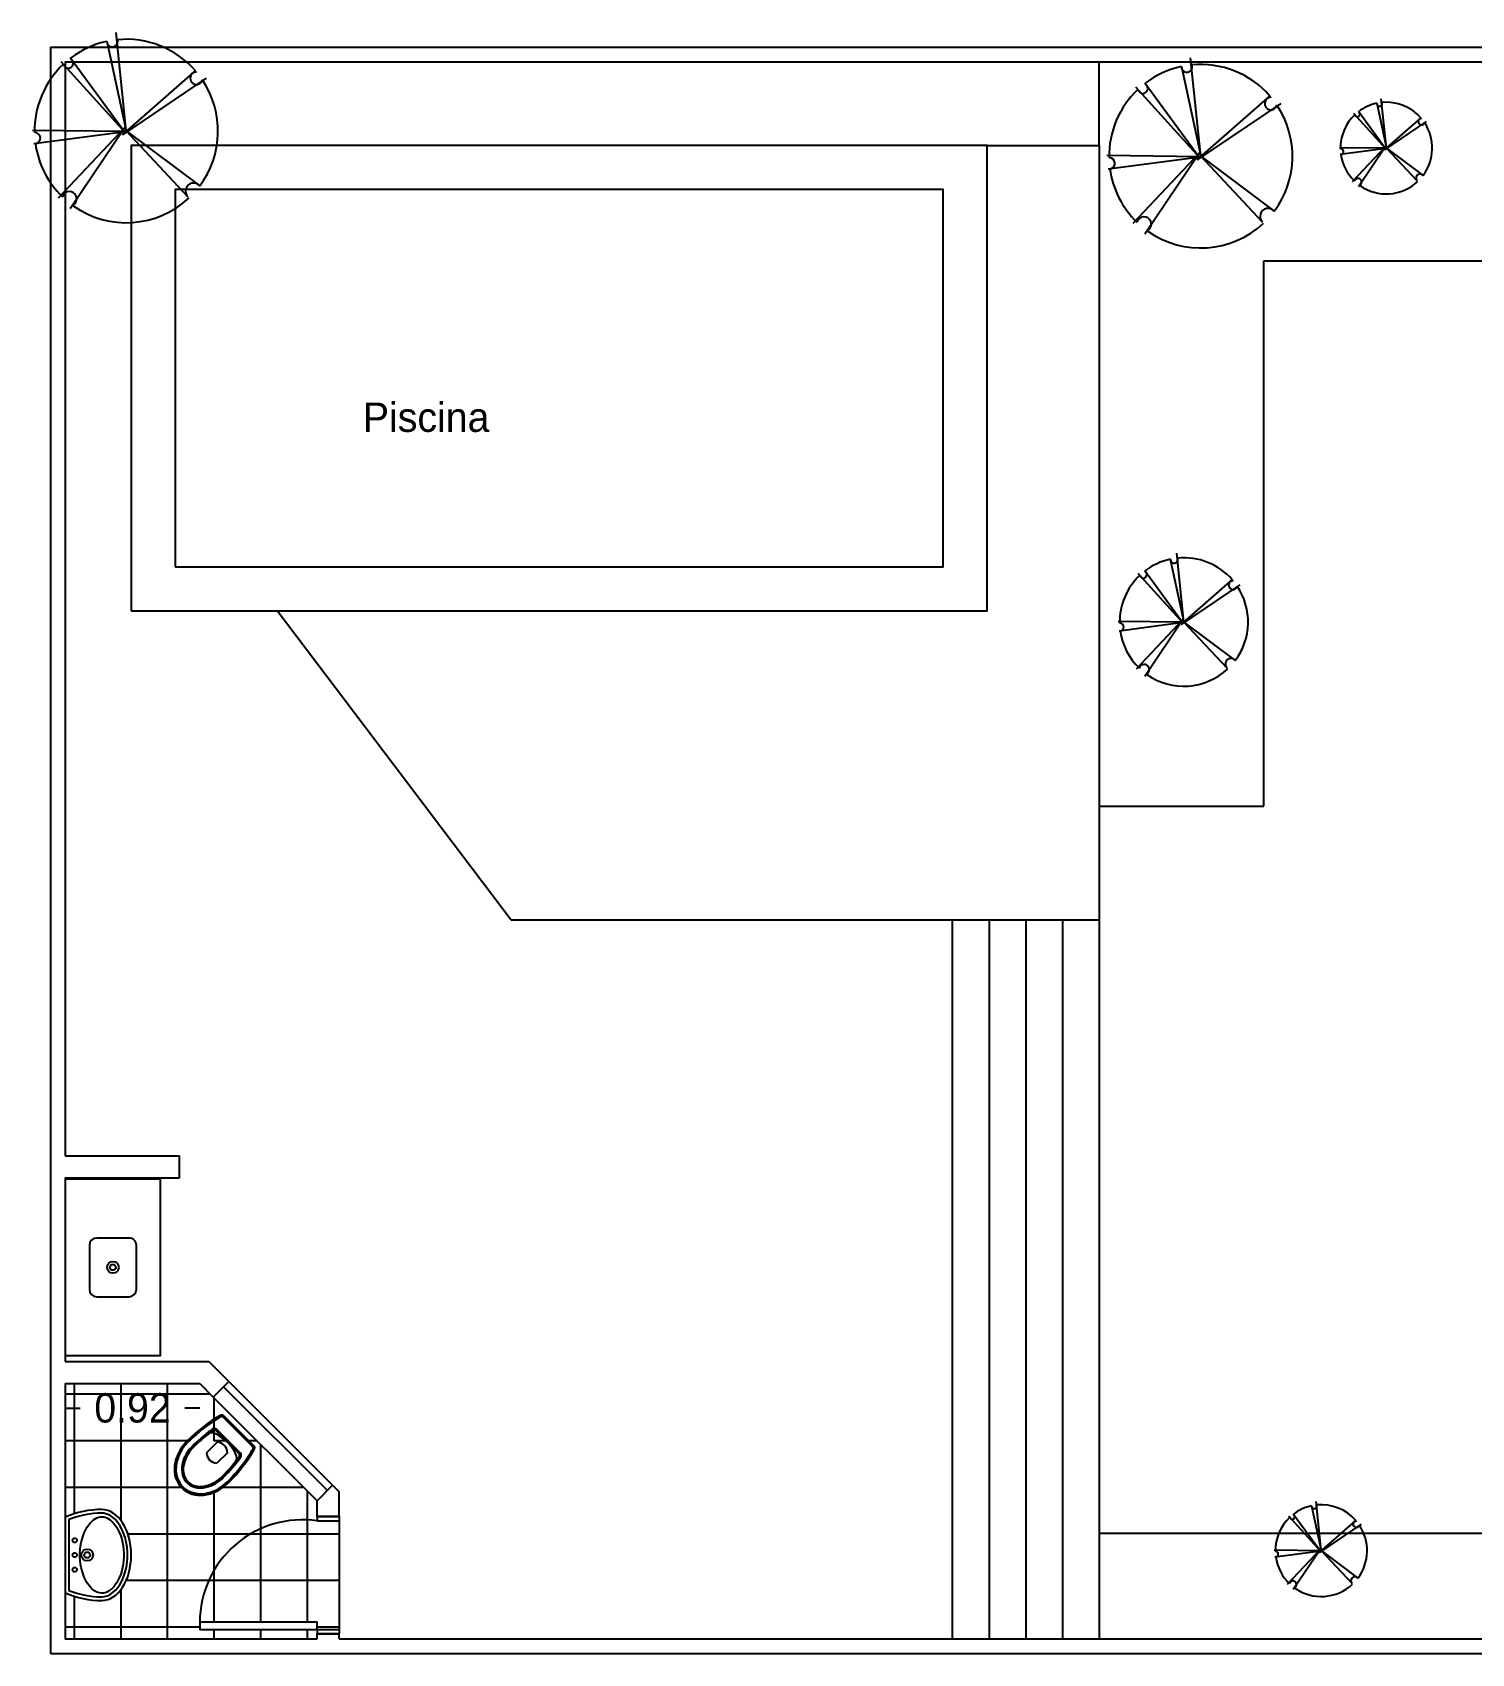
# Model space of a CAD drawing. Extents: x -0.1 to 39.5, y 0 to 24.6.
# Drawn here: x -0.12 to 9.68, y 0 to 11.05 of the extents above; entities that cross this region are included whole.
import ezdxf

# ---------------------------------------------------------------- set-up
doc = ezdxf.new("R2010")
doc.units = 0
doc.layers.get('0').update_dxf_attribs({"linetype": 'CONTINUOUS'})
doc.layers.get('DEFPOINTS').update_dxf_attribs({"linetype": 'CONTINUOUS'})
for name, color, linetype in [('ARV', 3, 'CONTINUOUS'), ('BLOCO', 5, 'CONTINUOUS'), ('BLOCOS', 5, 'CONTINUOUS'), ('CINZA', 8, 'CONTINUOUS'), ('HACHURA', 1, 'CONTINUOUS'), ('PAREDE', 7, 'CONTINUOUS')]:
    doc.layers.add(name, color=color, linetype=linetype)
doc.styles.add('PADRÃO', font='', dxfattribs={"height": 0.2})
doc.styles.get('PADRÃO').set_extended_font_data('AvantGarde Bk BT')
doc.dimstyles.new('PADRÃOS', dxfattribs={"dimtxt": 0.15, "dimasz": 0.1, "dimexe": 1.25, "dimexo": 0.625, "dimgap": 0.1, "dimtad": 0, "dimjust": 1, "dimzin": 1, "dimdsep": 46, "dimtxsty": 'PADRÃO', "dimcen": 2.5, "dimse1": 1, "dimse2": 1, "dimsd1": 1, "dimsd2": 1, "dimclrt": 1, "dimadec": 0, "dimazin": 0, "dimtfac": 1, "dimtdec": 4, "dimtmove": 0, "dimatfit": 3, "dimfxl": 1, "dimtolj": 1, "dimtzin": 0, "dimarcsym": 0})

# ---------------------------------------------------------------- blocks, each defined once
blk = doc.blocks.new('P80E15')
at = {"layer": 'BLOCO', "ltscale": 0.015}
for p, q in [((0.03000000000000114, 0.1500000000000057), (0, 0.1500000000000057)), ((0, 0.1500000000000057), (0, 0)), ((0.03000000000000114, 0.1500000000000057), (0.03000000000000114, 0)), ((0.8000000000000114, 0.1500000000000341), (0.7700000000000102, 0.1500000000000341)), ((0.7700000000000102, 0.1500000000000057), (0.7700000000000102, 0)), ((0.8000000000000114, 0.1500000000000057), (0.8000000000000114, 0)), ((0.03000000000000114, 2.842170943040401e-14), (0, 0)), ((0.8000000000000114, 2.842170943040401e-14), (0.7700000000000102, 5.684341886080801e-14))]:
    blk.add_line(p, q, dxfattribs=at)
at = {"layer": 'BLOCO'}
blk.add_lwpolyline([(0.03000000000000114, 0.1500000000000057), (0.0800000000000125, 0.1500000000000057), (0.0800000000000125, 0.950000000000017), (0.03000000000000114, 0.950000000000017)], close=True, dxfattribs=at)
at = {"layer": 'BLOCO', "ltscale": 0.015}
blk.add_arc((0.0800000000000125, 0.2524375000000134), 0.6975625000000036, 351.555539587714, 90.00000000000041, dxfattribs=at)
blk = doc.blocks.new('A_03')
at = {"layer": 'ARV'}
for p, q in [((-0.1642795977368223, 0.6668615598597967), (-0.032337625504681, 0.05443275957492233)), ((-0.032337625504681, 0.05443275957492233), (-0.1019798469358193, 0.7261946558607519)), ((-0.4134786009408344, 0.5556120048580055), (-0.03968009613487311, 0.04386405184976638)), ((-0.03968009613487311, 0.04386405184976638), (-0.4757783517417806, 0.5259454568575279)), ((-0.05748002493510285, 0.02903077784952757), (0.4409179814728645, 0.4666123608565726)), ((0.5121176966740109, 0.4146959018557368), (-0.05748002493510285, 0.02903077784952757)), ((-0.03968009613487311, 0.05128068884988579), (-0.6715775685449898, 0.0586973258500052)), ((-0.6626776041447897, -0.0303023181514277), (-0.03968009613487311, 0.05128068884988579)), ((-0.493578280542124, -0.4011341681573413), (-0.03968009613487311, 0.08094723685036342)), ((-0.03968009613487311, 0.08094723685036342), (-0.4134786009408344, -0.4753005381585353)), ((-0.032337625504681, 0.05443275957492233), (0.4676178746732944, -0.3195511611560278)), ((0.3875181950720048, -0.3937175311572219), (-0.032337625504681, 0.05443275957492233))]:
    blk.add_line(p, q, dxfattribs=at)
for centre, radius, start, end in [((-0.032337625504681, 0.05443275957492233), 0.625, 102.1580021321499, 127.2525657253544), ((-0.1274007985194316, 0.6640590258750763), 0.0369851325325624, 175.6542691674021, 19.69378780220451), ((-0.032337625504681, 0.05443275957492233), 0.625, 41.05407258653979, 95.53111248444131), ((-0.032337625504681, 0.05443275957492233), 0.625, 133.2426416252084, 180.9743240911506), ((-0.4268285475410494, 0.5158291639893946), 0.03342961899939723, 201.2820980855948, 48.27356464714219), ((0.4457326779623259, 0.4136262157234682), 0.04269394024099429, 89.20944815037899, 344.6285751873363), ((-0.032337625504681, 0.05443275957492233), 0.625, 323.20224696077, 33.82113850428491), ((-0.655096152989131, 0.006088647395870339), 0.03779840815212959, 285.684587972767, 88.0009588524843), ((-0.032337625504681, 0.05443275957492233), 0.625, 187.8759657920728, 225.8833292057394), ((0.4262195554180721, -0.3551779883457584), 0.05461768626331568, 40.71483655850493, 224.8799671179474), ((-0.4191915611808099, -0.4078929817018206), 0.04974913855978236, 310.6567489998404, 163.4448207669662), ((-0.032337625504681, 0.05443275957492233), 0.625, 234.6714608478307, 313.1329856187737)]:
    blk.add_arc(centre, radius, start, end, dxfattribs=at)
blk = doc.blocks.new('PIA')
at = {"layer": 'BLOCOS'}
blk.add_lwpolyline([(-0.6000000000000085, 0), (0.5999999999999943, 0), (0.5999999999999943, 0.6500000000000057), (-0.6000000000000085, 0.6500000000000057)], close=True, dxfattribs=at)
blk.add_lwpolyline([(-0.1500000000000199, 0.1649999999999352), (0.1500000000000057, 0.1649999999999636, 0.414213562373095), (0.2000000000000028, 0.214999999999975), (0.2000000000000028, 0.4349999999999454, 0.414213562373095), (0.1500000000000057, 0.4849999999999568), (-0.1500000000000057, 0.4849999999999852, 0.4142135623731188), (-0.2000000000000028, 0.4349999999999739), (-0.2000000000000171, 0.2149999999999466, 0.4142135623730711)], format="xyb", close=True, dxfattribs=at)
for radius in [0.04, 0.02]:
    blk.add_circle((0, 0.3249999999999886), radius, dxfattribs=at)
blk = doc.blocks.new('LAVAT')
at = {"layer": 'BLOCOS'}
for p, q in [((-0.2573623180961135, 0), (0.2573623180960993, 0)), ((-0.2410322495695425, 0.02500000000000568), (0.2410322495695283, 0.02500000000000568))]:
    blk.add_line(p, q, dxfattribs=at)
for centre, radius in [((-2.842170943040401e-14, 0.1500000000000057), 0.04), ((-2.842170943040401e-14, 0.1500000000000057), 0.02), ((-0.09999999999999432, 0.06499999999999773), 0.015), ((0, 0.06499999999999773), 0.015), ((0.09999999999999432, 0.06499999999999773), 0.015)]:
    blk.add_circle(centre, radius, dxfattribs=at)
for centre, radius, start, end in [((0.3099999999999739, 0.25), 0.6200000000000045, 180, 203.779994731564), ((0.3099999999999739, 0.25), 0.5951987399818819, 180.0000000000055, 202.2113997706397), ((-0.3099999999999739, 0.25), 0.5951987399818819, 337.7886002293573, 359.9999999999946), ((-0.3099999999999739, 0.25), 0.6200000000000045, 336.2200052684331, 7.016477563892661e-15)]:
    blk.add_arc(centre, radius, start, end, dxfattribs=at)
blk.add_ellipse((-2.842170943040401e-14, 0.25), major_axis=(0.3100000000000023, 0), ratio=0.645161290322576, start_param=0, end_param=3.141592653589793, dxfattribs=at)
for points, knots in [([(0.2849999999999824, 0.2500000000000284), (0.2849999999999682, 0.300317964642403), (0.2452497040517159, 0.3541887687748044), (0.1008916727811169, 0.4227595909021034), (3.167234224576987e-05, 0.4339558931305021), (-0.1743068501371283, 0.3989778962069579), (-0.2442601782461509, 0.3532994974840165), (-0.2803506487652356, 0.2860131679577762), (-0.2851229441039038, 0.2679846562883483), (-0.285198739981908, 0.2499999999999716)], [0, 0, 0, 0, 0.9361481793933827, 0.9361481793933827, 1.872296358786765, 1.872296358786765, 2.808444538180148, 2.808444538180148, 3.13938546545754, 3.13938546545754, 3.13938546545754, 3.13938546545754]), ([(0.2599999999999625, 0.2500000000000284), (0.2599999999999625, 0.2784978981889878), (0.242078010852012, 0.3126567214920613), (0.1643569005752425, 0.3704649949829673), (0.1030052039381815, 0.3920693254798095), (-0.02877373062847255, 0.4037223597623836), (-0.0976825814684048, 0.3936467971219031), (-0.2034406750199054, 0.3477822861136133), (-0.2396263539294523, 0.3143366745038918), (-0.2661732608932681, 0.2526194074667387), (-0.2627272874450739, 0.2240541362115209), (-0.2158391141528142, 0.162032776211305), (-0.168127663237712, 0.1314918993692231), (-0.04805875393354597, 0.09792981637818343), (0.02266607553652022, 0.095757041570522), (0.1477154277714732, 0.1225128520000851), (0.2007272141554637, 0.1503951910720218), (0.2508407150234859, 0.2045307616155014), (0.2599999999999767, 0.2286312563089723), (0.2599999999999625, 0.2500000000000284)], [0, 0, 0, 0, 0.718091798041799, 0.718091798041799, 1.436183596083598, 1.436183596083598, 2.154275394125397, 2.154275394125397, 2.872367192167196, 2.872367192167196, 3.590458990208995, 3.590458990208995, 4.308550788250794, 4.308550788250794, 5.026642586292593, 5.026642586292593, 5.744734384334392, 5.744734384334392, 6.283185307179586, 6.283185307179586, 6.283185307179586, 6.283185307179586])]:
    blk.add_open_spline(points, degree=3, knots=knots, dxfattribs=at)
blk = doc.blocks.new('VASOSAN')
at = {"layer": 'BLOCOS'}
for p, q in [((-0.04999870165021036, 0.1999637913173729), (-0.04999870165021036, 0.300036208682684)), ((0.05000129834978395, 0.2000000000000171), (0.05000129834978395, 0.3000000000000398)), ((-0.1156907586723577, 0.1400000000000148), (0.1156608751354042, 0.1400000000000148)), ((-0.1156899891503542, 0.1500000000000057), (0.1156563640565906, 0.1500000000000057)), ((-0.1449592708755176, 0.04000000000002046), (0.1449618675667352, 0.04000000000002046)), ((-0.144958964094414, 0.05000000000001137), (0.144958964094414, 0.05000000000001137))]:
    blk.add_line(p, q, dxfattribs=at)
for centre, radius, start, end in [((-1.681254687468936e-05, 0.2500000000000284), 0.07072348561596478, 44.98962509969003, 134.9688828081831), ((-0.1156907586724003, 0.1599999999999966), 0.02, 189.3867869031125, 270.0000000001221), ((-0.1156899891503826, 0.1599999999999113), 0.01, 189.3843767903272, 270.0000000002443), ((-1.681254687468936e-05, 0.2500000000000284), 0.07072348561596478, 225.0311171918169, 315.01037490031), ((0.1156563640566048, 0.1599999999999397), 0.01, 269.9999999999185, 350.5758748885445), ((0.1156608751354185, 0.1600000000000534), 0.02, 269.9999999999593, 350.5771305827586), ((-0.1449592708755176, 0.06000000000784667), 0.02, 195.5363314444965, 269.9999999879495), ((-0.1449589640944282, 0.0600000000000307), 0.01, 195.5346797106506, 270), ((0.1449589640941156, 0.06000000000059913), 0.01, 270.0000000017912, 344.483103753554), ((0.1449618675666784, 0.06000000000008754), 0.02, 270.0000000001221, 344.463668535786)]:
    blk.add_arc(centre, radius, start, end, dxfattribs=at)
for centre, major_axis, ratio, start_param, end_param in [((1.298349786793551e-06, 0.3400000000000034), (0, 0.25), 0.8000000000000114, 4.71238898038469, 7.853981633974483), ((1.298349786793551e-06, 0.3400000000000034), (0, 0.5), 0.4000000000000057, 1.570796326794897, 2.178171401941273), ((1.298349786793551e-06, 0.3400000000000034), (0, 0.5), 0.4000000000000057, 4.10501390519934, 4.71238898038469), ((3.162615456631102e-06, 0.2000000000000171), (-0.1315416254084454, 0), 0.380107846735427, 0, 3.141592653589793)]:
    blk.add_ellipse(centre, major_axis=major_axis, ratio=ratio, start_param=start_param, end_param=end_param, dxfattribs=at)
for points, knots in [([(0.1900012983497845, 0.3400000000000034), (0.1900012983497845, 0.3848761319792686), (0.1797393390216371, 0.4296688513161939), (0.1275724019719462, 0.5345347987748141), (0.06728061332151469, 0.5774883381547511), (-0.05557463358574921, 0.5822833263597715), (-0.1176873313140447, 0.5442092108278018), (-0.1772271428546759, 0.4396819034496957), (-0.1899987016502109, 0.3899119131999385), (-0.1899987016502109, 0.3400000000000034)], [4.71238898038469, 4.71238898038469, 4.71238898038469, 4.71238898038469, 5.268704666077937, 5.268704666077937, 6.251971787216637, 6.251971787216637, 7.235238908355337, 7.235238908355337, 7.853981633974483, 7.853981633974483, 7.853981633974483, 7.853981633974483]), ([(0.1500012983497925, 0.3400000000000034), (0.1500012983497925, 0.3788440209133057), (0.1410350669412708, 0.4175642631073231), (0.09785548235792874, 0.5046356523495774), (0.05186252916044509, 0.5365242863162791), (-0.035906470330346, 0.5428969122828846), (-0.08268716521656927, 0.5186239494114204), (-0.136675398657502, 0.4336095243094746), (-0.1499987016502189, 0.3869668551708401), (-0.1499987016502189, 0.3400000000000034)], [4.71238898038469, 4.71238898038469, 4.71238898038469, 4.71238898038469, 5.267303564860582, 5.267303564860582, 6.225165062483076, 6.225165062483076, 7.18302656010557, 7.18302656010557, 7.853981633974483, 7.853981633974483, 7.853981633974483, 7.853981633974483]), ([(0.1400012983497874, 0.3400000000000034), (0.1400012983497874, 0.3772837390730786), (0.1313244408788421, 0.4146147677288923), (0.08614040026922964, 0.5057958350239744), (0.03502463044166859, 0.5349710805647021), (-0.04931088296146413, 0.5246485128546965), (-0.08846614740087944, 0.4978919085569657), (-0.1301770436703151, 0.4186244413023701), (-0.139998701650228, 0.3793231752999873), (-0.139998701650228, 0.3400000000000034)], [4.71238898038469, 4.71238898038469, 4.71238898038469, 4.71238898038469, 5.266984672173268, 5.266984672173268, 6.376176055750425, 6.376176055750425, 7.268653195712185, 7.268653195712185, 7.853981633974483, 7.853981633974483, 7.853981633974483, 7.853981633974483]), ([(-0.1899987016502109, 0.3400000000000034), (-0.1899987016502109, 0.2628456380244302), (-0.1826597402104682, 0.1857481592563204), (-0.1646350625580055, 0.0962993025843275), (-0.1598779088782436, 0.07633152029333701), (-0.1545936493339752, 0.05732178411361133)], [1.570796326794897, 1.570796326794897, 1.570796326794897, 1.570796326794897, 2.037455774227855, 2.037455774227855, 2.178171373096618, 2.178171373096618, 2.178171373096618, 2.178171373096618]), ([(0.1255213970934932, 0.158362586435743), (0.1304959230626253, 0.1883329397418549), (0.1342856674288981, 0.2197754344096836), (0.1388984311594896, 0.280892952358073), (0.1400012983497874, 0.3104504303007616), (0.1400012983497874, 0.3400000000000034)], [4.319424209334854, 4.319424209334854, 4.319424209334854, 4.319424209334854, 4.526146784234752, 4.526146784234752, 4.71238898038469, 4.71238898038469, 4.71238898038469, 4.71238898038469]), ([(0.1353910129756457, 0.1567256052765629), (0.1406375926198677, 0.1883393074453181), (0.1445703338030171, 0.2215366219332111), (0.1489940345178695, 0.2833246268364178), (0.1500012983497925, 0.3116621455754114), (0.1500012983497925, 0.3400000000000034)], [4.319414935773391, 4.319414935773391, 4.319414935773391, 4.319414935773391, 4.53527739023095, 4.53527739023095, 4.71238898038469, 4.71238898038469, 4.71238898038469, 4.71238898038469]), ([(0.1545944801337669, 0.0573247746568768), (0.1714080019636555, 0.1178830224408784), (0.1827947395838834, 0.188231392050767), (0.1891612343353728, 0.2873542333339003), (0.1900012983497845, 0.3136769834079587), (0.1900012983497845, 0.3400000000000034)], [4.105016649121983, 4.105016649121983, 4.105016649121983, 4.105016649121983, 4.553177186481221, 4.553177186481221, 4.71238898038469, 4.71238898038469, 4.71238898038469, 4.71238898038469])]:
    blk.add_open_spline(points, degree=3, knots=knots, dxfattribs=at)
for points in [[(-0.1499987016502189, 0.3400000000000034), (-0.1499987016502189, 0.2771333061211863), (-0.1449377691834997, 0.2142947379843179), (-0.1354229546785177, 0.1567380311504962)], [(-0.1399987016502138, 0.3400000000000034), (-0.1399987016502138, 0.2776703725988909), (-0.1349701841103865, 0.2153313553609451), (-0.1255561557510418, 0.1583694305881238)]]:
    blk.add_open_spline(points, degree=3, dxfattribs=at)
blk = doc.blocks.new('*D31')
at = {"color": 0, "linetype": 'ByBlock', "ltscale": 0.015}
for p, q in [((129.1598435787278, 132.3014073029929), (129.2628462708464, 132.3014073029929)), ((130.0772500618662, 132.3014073029929), (129.9742473697475, 132.3014073029929))]:
    blk.add_line(p, q, dxfattribs=at)
at = {"layer": 'DEFPOINTS', "color": 0, "linetype": 'ByBlock', "ltscale": 0.015}
for p in [(129.1598435787278, 132.4678820023383), (130.0772500618662, 132.4678820023383), (130.0772500618662, 132.3014073029929)]:
    blk.add_point(p, dxfattribs=at)
at = {"color": 1, "linetype": 'ByBlock', "ltscale": 0.015, "insert": (129.618546820297, 132.3014073029929), "char_height": 0.2, "attachment_point": 5, "style": 'PADRÃO'}
blk.add_mtext('\\A1;0.92', dxfattribs=at)

msp = doc.modelspace()

# ---------------------------------------------------------------- hatches: boundary and pattern name
at = {"layer": 'HACHURA', "ltscale": 0.015}
h = msp.add_hatch(dxfattribs=at)
h.set_pattern_fill('NET', color=256, scale=0.1, style=0)
h.set_pattern_definition([(0, (-129.0598435787278, -130.6284336509307), (0, 0.3175), []), (90, (-129.0598435787278, -130.6284336509307), (-0.3175, 1.944062586693024e-17), [])])
h.paths.add_polyline_path([(1.967406483138404, 0.9036999031139032), (1.817406483138431, 0.9036999031139032, 0.4580704259902407), (1.017406483138387, 0.2136999031139056), (1.817406483138399, 0.2136999031139055), (1.817406483138399, 0.1636999031138942), (1.967406483138404, 0.1636999031138942)])
edge = h.paths.add_edge_path()
edge.add_line((1.81740648313837, 0.9036999031139121), (1.81740648313837, 0.9336999031139044))
edge.add_line((1.81740648313837, 0.9336999031139044), (1.817406483138427, 1.039448351407629))
edge.add_line((1.817406483138427, 1.039448351407629), (1.108747584429153, 1.748107250116846))
edge.add_line((1.108747584429153, 1.748107250116846), (1.017406483138416, 1.839448351407583))
edge.add_line((1.017406483138416, 1.839448351407583), (0.09999999999999432, 1.839448351407583))
edge.add_line((0.09999999999999433, 1.839448351407583), (0.09999999999999432, 0.9290293626640354))
edge.add_arc((0.349999999999994, 0.3616670445638588), 0.6200000000000045, 90, 113.7799947314119, ccw=False)
edge.add_ellipse((0.3499999999999943, 0.6716670445638613), major_axis=(-5.694419545274096e-17, -0.3100000000000023), ratio=0.645161290322576, start_angle=0, end_angle=180, ccw=False)
edge.add_arc((0.3499999999999944, 0.9816670445638065), 0.6200000000000044, 246.2200052685881, 269.9999999999611, ccw=False)
edge.add_line((0.09999999999999432, 0.4143047264636304), (0.09999999999999433, 0.09999999999999432))
edge.add_line((0.09999999999999433, 0.09999999999999433), (1.817406483138399, 0.09999999999999432))
edge.add_line((1.817406483138399, 0.09999999999999432), (1.817406483138399, 0.1336999031138646))
edge.add_line((1.817406483138399, 0.1336999031138646), (1.817406483138398, 0.1636999031138942))
edge.add_line((1.817406483138398, 0.1636999031138942), (1.017406483138387, 0.1636999031138942))
edge.add_line((1.017406483138387, 0.1636999031138942), (1.017406483138387, 0.2136999031139055))
edge.add_arc((1.714968983138391, 0.2136999031139053), 0.6975625000000037, 81.5555395877164, 180, ccw=False)
edge = h.paths.add_edge_path(flags=16)
edge.add_ellipse((1.070663386778771, 1.305358836560399), major_axis=(-0.1767766952966283, -0.1767766952966454), ratio=0.8000000000000114, start_angle=270, end_angle=450, ccw=False)
edge.add_ellipse((1.070663386778771, 1.305358836560399), major_axis=(-0.3535533905932567, -0.3535533905932908), ratio=0.4000000000000057, start_angle=235.1999716104384, end_angle=270, ccw=False)
edge.add_arc((1.166150684013062, 1.605851336790541), 0.02000000000000004, 45.00000000004269, 123.17726239661789, ccw=False)
edge.add_line((1.180292819636782, 1.619993472414282), (1.385298022638593, 1.414988269412492))
edge.add_arc((1.371155887013324, 1.400846133790298), 0.01999999999999988, -33.177262888120595, 44.9999999937703, ccw=False)
edge.add_ellipse((1.070663386778771, 1.305358836560399), major_axis=(-0.3535533905932567, -0.3535533905932908), ratio=0.4000000000000057, start_angle=90, end_angle=124.80002838732861, ccw=False)
h.paths.add_polyline_path([(0.2530026921186413, 1.82709453118309), (0.8644037910197403, 1.82709453118309), (0.8644037910197403, 1.518852772941332), (0.2530026921186413, 1.518852772941332)], flags=24)

# ---------------------------------------------------------------- linework, layer by layer
at = {"layer": 'BLOCO'}
for p, q in [((1.214813601607176, 1.854173267294868), (1.108747584429153, 1.748107250116846)), ((1.179458262547797, 1.818817928235489), (1.886565043734379, 1.111711147048993)), ((1.921920382793701, 1.147066486108315), (1.214813601607148, 1.85417326729484)), ((1.108747584429153, 1.748107250116846), (1.815854365615735, 1.041000468930321)), ((1.815854365615735, 1.041000468930321), (1.921920382793729, 1.147066486108315))]:
    msp.add_line(p, q, dxfattribs=at)
at = {"layer": 'CINZA', "ltscale": 0.015}
for p, q in [((7.143335202414363, 10.27793173705342), (7.143335202414363, 10.84525067177037)), ((8.26516800597858, 5.774195831862301), (8.26516800597858, 9.490996406641642)), ((8.26516800597858, 9.490996406641642), (20.67094602385168, 9.490996406641642)), ((7.143335202414363, 5.774195831862301), (8.26516800597858, 5.774195831862301)), ((6.143335202414363, 4.997625796055274), (6.143335202414363, 0.09999999999999432)), ((6.393335202414363, 4.997625796055274), (6.393335202414363, 0.09999999999999432)), ((6.643335202414363, 4.997625796055274), (6.643335202414363, 0.09999999999999432)), ((6.893335202414363, 4.997625796055274), (6.893335202414363, 0.09999999999999432)), ((7.143335202414363, 4.997625796055274), (7.143335202414363, 0.09999999999999432)), ((14.34697051332665, 0.8178533627156241), (7.143335202414363, 0.8178533627156241))]:
    msp.add_line(p, q, dxfattribs=at)
at = {"layer": 'HACHURA', "ltscale": 0.015}
msp.add_line((1.967406483138404, 0.9036999031139032), (1.967406483138404, 0.1636999031138942), dxfattribs=at)
at = {"layer": 'PAREDE', "ltscale": 0.015}
for p, q in [((6.380590827354183, 10.27793173705342), (7.143335202414363, 10.27793173705342)), ((7.143335202414363, 10.27793173705342), (7.143335202414363, 4.997625796055274)), ((3.137606474306153, 4.997625796055274), (1.543489911715824, 7.10613440503235)), ((7.143335202414363, 4.997625796055274), (3.137606474306153, 4.997625796055274)), ((0.09999999999999432, 3.391060594942246), (0.8795385174944101, 3.391060594942275)), ((0.8795385174944101, 3.241060594942269), (0.8795385174944101, 3.391060594942275)), ((0.09999999999999432, 3.24106059494224), (0.8795385174944101, 3.241060594942269)), ((0.09999999999999432, 1.989448351407589), (1.079538517494342, 1.989448351407617)), ((1.079538517494342, 1.989448351407617), (1.214813601607119, 1.85417326729484)), ((0.09999999999999432, 1.839448351407583), (1.017406483138416, 1.839448351407583)), ((1.017406483138416, 1.839448351407583), (1.108747584429153, 1.748107250116874)), ((1.108747584429153, 1.748107250116846), (1.214813601607119, 1.85417326729484)), ((1.815854365615792, 1.041000468930406), (1.921920382793758, 1.1470664861084)), ((1.921920382793672, 1.147066486108315), (1.967406483138404, 1.101580385763583)), ((1.815854365615735, 1.041000468930321), (1.817406483138427, 1.039448351407572)), ((1.817406483138427, 0.9336999031139044), (1.817406483138427, 1.039448351407572)), ((1.967406483138404, 0.9336999031139044), (1.967406483138404, 1.101580385763583)), ((1.967406483138404, 0.9336999031139044), (1.817406483138399, 0.9336999031139044)), ((1.817406483138399, 0.09999999999999432), (1.817406483138399, 0.1336999031138646)), ((1.967406483138404, 0.133699903113893), (1.817406483138399, 0.133699903113893)), ((1.967406483138404, 0.09999999999999432), (1.967406483138404, 0.133699903113893))]:
    msp.add_line(p, q, dxfattribs=at)
at = {"layer": 'PAREDE'}
for points in [[(0, 0), (35.47042332414824, 0), (35.47042332414824, 10.94525067177034), (2.842170943040401e-14, 10.94525067177034)], [(0.5486186533753141, 7.10613440503235), (6.380590827354212, 7.106134405032378), (6.380590827354183, 10.27793173705342), (0.5486186533752857, 10.27793173705348)], [(0.8486186533752971, 7.40613440503239), (6.080590827354172, 7.40613440503239), (6.080590827354172, 9.977931737053439), (0.8486186533752971, 9.977931737053439)]]:
    msp.add_lwpolyline(points, close=True, dxfattribs=at)
for points in [[(1.967406483138404, 0.09999999999999432), (35.37042332414825, 0.09999999999999432), (35.37042332414825, 10.84525067177037), (0.09999999999999432, 10.84525067177037), (0.09999999999999432, 3.391060594942246)], [(0.09999999999999432, 3.24106059494224), (0.09999999999999432, 1.989448351407589)], [(0.09999999999999432, 1.839448351407583), (0.09999999999999432, 0.09999999999999432), (1.817406483138399, 0.09999999999999432)]]:
    msp.add_lwpolyline(points, dxfattribs=at)

# ---------------------------------------------------------------- block references
at = {"layer": 'BLOCO', "ltscale": 0.015}
for p in [(0.5486186533752857, 10.32178439184429), (7.868137468964051, 10.14953406203611)]:
    msp.add_blockref('A_03', p, dxfattribs=at)
for p, xscale, yscale, zscale in [((9.11615444885706, 10.23262811771042), 0.5, 0.5, 0.5), ((7.743335712903814, 6.991959856936916), 0.7, 0.7, 0.7), ((8.672680731505494, 0.6743122075065457), 0.5, 0.5, 0.5)]:
    msp.add_blockref('A_03', p, dxfattribs=dict(at, xscale=xscale, yscale=yscale, zscale=zscale))
at = {"layer": 'HACHURA', "ltscale": 0.015}
for name, p, rotation in [('PIA', (0.09999999999999432, 2.631971532186697), 270), ('VASOSAN', (1.311080610454127, 1.5457742240919), 135.0000000000028), ('LAVAT', (0.09999999999999432, 0.6716670445638329), 270)]:
    msp.add_blockref(name, p, dxfattribs=dict(at, rotation=rotation))
at = {"layer": 'PAREDE', "ltscale": 0.015, "rotation": 90}
msp.add_blockref('P80E15', (1.967406483138404, 0.133699903113893), dxfattribs=at)

# ---------------------------------------------------------------- texts
at = {"layer": 'HACHURA', "ltscale": 0.015, "style": 'PADRÃO'}
msp.add_text('Piscina', height=0.2, dxfattribs=at).set_placement((2.127929981293448, 8.325765625598876))

# ---------------------------------------------------------------- dimensions: what is measured, and where the dimension line sits
at = {"layer": 'HACHURA', "ltscale": 0.015}
dim = msp.add_linear_dim(base=(1.017406483138416, 1.672973652062211), p1=(0.09999999999999432, 1.839448351407583), p2=(1.017406483138416, 1.839448351407583), dimstyle='PADRÃOS', dxfattribs=at)
dim.commit()
dim.dimension.update_dxf_attribs({"geometry": '*D31', "text_midpoint": (0.5587032415691908, 1.672973652062211), "insert": (-129.0598435787278, -130.6284336509307)})

doc.saveas('drawing.dxf')
